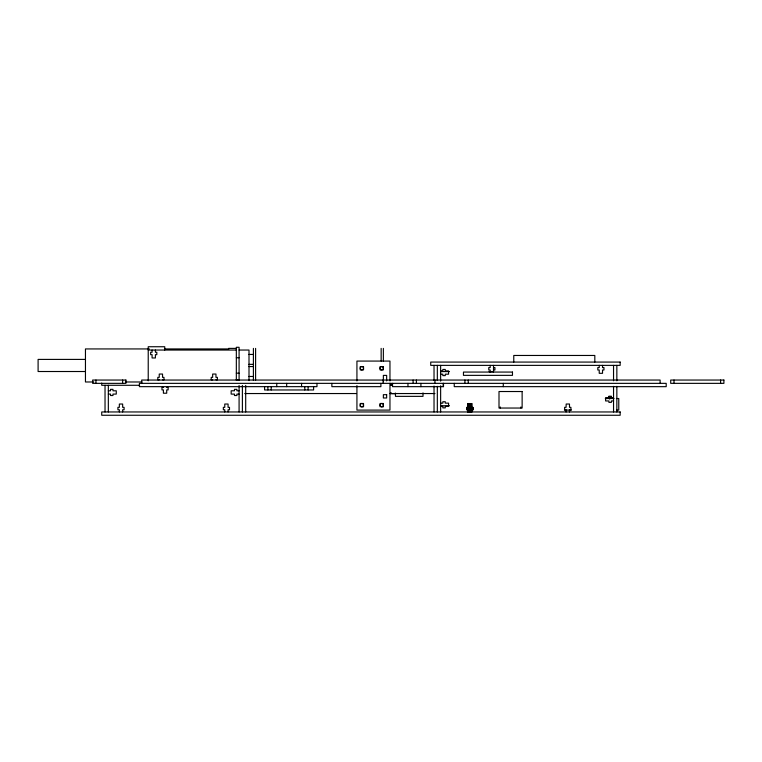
<?xml version="1.0" encoding="UTF-8"?>
<svg xmlns="http://www.w3.org/2000/svg" width="762" height="762" viewBox="0 0 762 762"><rect width="100%" height="100%" fill="white"/><g stroke="black" fill="none" stroke-linecap="round" stroke-linejoin="round"><path stroke-width="1.14" d="M390.963 385.439L391.468 383.667M390.963 393.068L390.668 393.687M395.078 393.687L395.373 393.068M236.334 348.386L228.629 348.386L228.629 349.501M149.352 348.939L85.458 348.939L85.458 381.981L93.736 381.981M164.735 348.939L228.629 348.939M148.228 350.044L236.334 350.044M239.087 350.044L249.003 350.044L249.003 380.581M248.85 354.444L253.403 354.444M236.334 357.749L239.087 357.749M85.458 359.407L38.1 359.407L38.1 371.513L85.458 371.513M248.85 364.36L253.403 364.36M248.85 366.56L253.403 366.56M361.331 366.589L363.531 366.589L363.531 369.884L360.236 369.884L360.236 366.589M381.152 366.589L383.362 366.589L383.362 369.884L380.057 369.884L380.057 366.589M493.5 367.579L494.929 367.579L494.929 369.999L493.5 369.999M440.636 370.884L442.836 370.884L442.836 369.446L445.265 369.446L445.265 370.884L448.57 370.884L448.57 374.18L445.265 374.18L445.265 375.618L442.836 375.618L442.836 374.18L440.636 374.18M440.636 371.599L449.447 371.599M489.099 371.599L493.5 371.599M236.334 373.17L239.087 373.17M248.85 376.476L253.403 376.476M159.239 379.781L157.81 379.781L157.81 377.352L159.239 377.352L159.239 374.047L162.544 374.047L162.544 377.352L163.982 377.352L163.982 379.781L162.544 379.781M212.655 379.781L211.226 379.781L211.226 377.352L212.655 377.352L212.655 374.047L215.96 374.047L215.96 377.352L217.389 377.352L217.389 379.781L215.96 379.781M236.334 379.781L239.087 379.781M125.416 381.981L141.989 381.981M139.636 385.286L101.727 385.286L101.727 383.076M163.401 387.487L161.973 387.487L161.973 389.906L163.401 389.906L163.401 393.211L166.707 393.211L166.707 389.906L168.135 389.906L168.135 387.487L166.707 387.487M108.337 390.792L110.538 390.792L110.538 389.353L112.966 389.353L112.966 390.792L116.272 390.792L116.272 394.097L112.966 394.097L112.966 395.526L110.538 395.526L110.538 394.097L108.337 394.097M239.087 390.792L236.887 390.792L236.887 389.353L234.458 389.353L234.458 390.792L231.162 390.792L231.162 394.097L234.458 394.097L234.458 395.526L236.887 395.526L236.887 394.097L239.087 394.097M244.773 393.544L356.502 393.544M389.792 393.544L434.959 393.544M391.068 392.925L391.468 393.668L395.078 393.668M608.867 396.869L611.143 396.869M613.543 397.64L611.343 397.64L611.343 396.211L608.914 396.211L608.914 397.64L605.609 397.64L605.609 400.945L608.914 400.945L608.914 402.374L611.343 402.374L611.343 400.945L613.543 400.945M609.686 397.974L613.543 397.974M605.285 398.526L614.02 398.526M616.391 398.526L618.773 398.526L618.773 410.089L616.649 410.089M440.636 403.146L442.836 403.146L442.836 401.717L445.265 401.717L445.265 403.146L448.57 403.146L448.57 406.451L445.265 406.451L445.265 407.88L442.836 407.88L442.836 406.451L440.636 406.451M468.173 404.031L471.478 404.031M440.636 405.736L449.447 405.736M361.331 406.794L363.531 406.794L363.531 403.489L360.236 403.489L360.236 406.794M381.152 406.794L383.362 406.794L383.362 403.489L380.057 403.489L380.057 406.794M468.173 407.337L466.735 407.337L466.735 409.756L468.173 409.756M471.478 407.337L472.907 407.337L472.907 409.756L471.478 409.756M564.404 410.089L571.481 410.089M390.668 383.667L391.173 385.439M720.595 380.048L720.595 383.353M674.008 380.048L674.008 383.353M660.121 383.353L660.121 380.048L141.703 380.048L141.703 383.353M616.849 365.369L616.849 380.79M616.849 386.334L616.849 411.956M613.543 365.369L613.543 380.79M613.543 386.334L613.543 411.956M609.686 398.526L609.686 399.012M602.532 365.369L602.532 367.579L603.961 367.579L603.961 369.999L602.532 369.999L602.532 373.304L599.227 373.304L599.227 369.999L597.799 369.999L597.799 367.579L599.227 367.579L599.227 365.369M594.817 362.074L594.817 355.463L513.769 355.463L513.769 362.074M569.49 411.956L569.49 409.756L570.919 409.756L570.919 407.337L569.49 407.337L569.49 404.031L566.185 404.031L566.061 407.327L564.632 407.327L564.632 409.756L566.061 409.756L566.061 411.956M520.922 406.937L520.922 408.041M503.272 383.353L503.272 386.658M500.215 406.937L500.215 408.041M493.5 365.369L493.5 372.199M490.195 365.369L490.195 367.579L488.766 367.579L488.766 369.999L490.195 369.999L490.195 372.199M473.126 407.727L473.126 409.842M472.573 407.727L472.573 409.842M472.021 403.489L472.021 411.956M471.478 403.489L471.478 411.956M470.926 403.489L470.926 411.956M470.373 403.489L470.373 411.956M469.821 403.489L469.821 411.956M469.268 403.489L469.268 411.956M468.725 403.489L468.725 411.956M468.23 380.048L468.23 383.353M468.173 403.489L468.173 411.956M467.62 403.489L467.62 411.956M467.068 407.727L467.068 409.842M464.925 380.048L464.925 383.353M454.247 383.353L454.247 386.658L666.198 386.658L666.198 383.353L139.408 383.353L139.408 386.658L316.973 386.658L316.973 383.353M443.503 383.353L443.503 386.658L392.544 386.658L392.544 383.353M443.208 383.353L443.208 386.658M440.636 365.369L440.636 381.133M440.636 385.772L440.636 411.956M437.331 365.369L437.331 380.514M437.331 386.334L437.331 411.956M434.95 380.048L434.95 383.353M434.026 365.369L434.026 380.514M434.026 386.02L434.026 411.956M423.005 392.887L423.005 396.364L395.468 396.364L395.468 393.802M420.919 383.353L420.919 386.658M416.404 380.048L416.404 383.353M413.099 380.048L413.099 383.353M407.965 383.353L407.965 386.658M391.068 384.258L391.068 384.848M389.963 380.924L389.963 361.074L356.93 361.074L356.93 380.924M389.963 383.257L389.963 410.099L356.93 410.099L356.93 385.591M386.658 380.905L386.658 375.399L383.362 375.399L383.362 380.905M383.362 348.386L383.362 361.045M383.115 380.048L383.115 383.353M381.152 348.386L381.152 361.055M380.895 383.353L380.895 386.658L331.87 386.658L331.87 383.353M313.611 386.658L313.611 389.963L264.595 389.963L264.595 386.658M308.105 386.658L308.105 389.963M304.8 386.658L304.8 389.963M301.562 383.353L301.562 386.658M286.674 383.353L286.674 386.658M276.758 383.353L276.758 386.658M271.196 386.658L271.196 389.963M267.891 386.658L267.891 389.963M255.603 348.386L255.603 380.238M253.403 348.386L253.403 380.238M245.697 385.439L245.697 411.956M242.392 385.439L242.392 411.956M239.087 380.143L239.087 347.291L236.334 347.291L236.334 380.143M239.087 385.439L239.087 411.956M228.076 411.956L228.076 409.756L229.505 409.756L229.505 407.337L228.076 407.337L228.076 404.031L224.771 404.031L224.771 407.337L223.342 407.337L223.342 409.756L224.771 409.756L224.771 411.956M164.754 350.044L164.754 346.739L148.228 346.739L148.228 380.8M155.391 350.044L155.391 352.244L156.82 352.244L156.82 354.663L155.391 354.663L155.391 357.969L152.086 357.969L152.086 354.663L150.657 354.663L150.657 352.244L152.086 352.244L152.086 350.044M122.625 380.048L122.625 383.353M122.653 411.956L122.653 409.756L124.092 409.756L124.092 407.337L122.653 407.337L122.653 404.031L119.348 404.031L119.348 407.337L117.919 407.337L117.919 409.756L119.348 409.756L119.348 411.956M108.337 385.286L108.337 411.956M105.032 385.286L105.032 411.956M95.945 380.048L95.945 383.353M620.154 362.074L430.73 362.074L430.73 365.369L620.154 365.369L620.154 362.074M512.474 372.066L463.458 372.066L463.458 375.361L512.474 375.361L512.474 372.066M125.93 380.048L92.65 380.048L92.65 383.353L125.93 383.353L125.93 380.048M723.9 380.048L670.703 380.048L670.703 383.353L723.9 383.353L723.9 380.048M522.132 391.525L499.005 391.525L499.005 408.041L522.132 408.041L522.132 391.525M386.658 394.678L383.362 394.678L383.362 397.983L386.658 397.983L386.658 394.678M620.154 411.956L101.727 411.956L101.727 415.261L620.154 415.261L620.154 411.956M361.055 369.665A1.648 1.648 0 0 0 363.531 368.237A1.648 1.648 0 0 0 361.055 366.808A1.648 1.648 0 0 0 361.055 369.665M361.055 406.575A1.648 1.648 0 0 0 363.531 405.146A1.648 1.648 0 0 0 361.055 403.717A1.648 1.648 0 0 0 361.055 406.575M380.876 369.665A1.648 1.648 0 0 0 383.362 368.237A1.648 1.648 0 0 0 380.876 366.808A1.648 1.648 0 0 0 380.876 369.665M380.876 406.575A1.648 1.648 0 0 0 383.362 405.146A1.648 1.648 0 0 0 380.876 403.717A1.648 1.648 0 0 0 380.876 406.575"/></g></svg>
